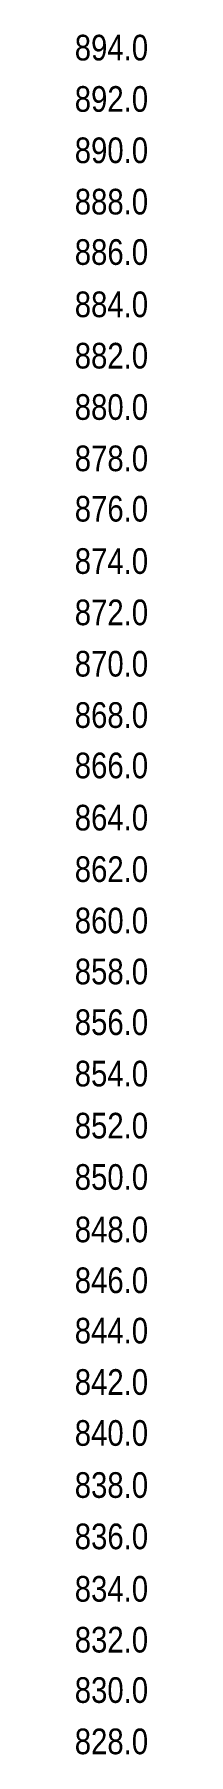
# Model space of a CAD drawing. Extents: x 406232 to 435383, y 6039561 to 6052989.
# Drawn here: x 425641 to 425668, y 6048314 to 6048984 of the extents above; entities that cross this region are included whole.
import ezdxf
from ezdxf.enums import TextEntityAlignment as Align

# ---------------------------------------------------------------- set-up
doc = ezdxf.new("R2010")
doc.units = 0
doc.header["$LTSCALE"] = 5
doc.layers.add('S-T7', color=7, linetype='Continuous')
doc.styles.add('80', font='ARIALN.TTF', dxfattribs={"height": 10})

msp = doc.modelspace()

# ---------------------------------------------------------------- texts
at = {"layer": 'S-T7', "style": '80'}
for s, p in [('894.0', (425668.855, 6048979.081)), ('892.0', (425668.855, 6048959.091)), ('890.0', (425668.855, 6048939.1)), ('888.0', (425668.855, 6048919.109)), ('886.0', (425668.855, 6048899.491)), ('884.0', (425668.855, 6048879.127)), ('882.0', (425668.855, 6048859.136)), ('880.0', (425668.855, 6048839.145)), ('878.0', (425668.855, 6048819.155)), ('876.0', (425668.855, 6048799.536)), ('874.0', (425668.855, 6048779.173)), ('872.0', (425668.855, 6048759.182)), ('870.0', (425668.855, 6048739.191)), ('868.0', (425668.855, 6048719.2)), ('866.0', (425668.855, 6048699.582)), ('864.0', (425668.855, 6048679.263)), ('862.0', (425668.855, 6048659.214)), ('860.0', (425668.855, 6048639.205)), ('858.0', (425668.855, 6048619.355)), ('856.0', (425668.855, 6048599.617)), ('854.0', (425668.855, 6048579.603)), ('852.0', (425668.855, 6048559.335)), ('850.0', (425668.855, 6048539.344)), ('848.0', (425668.855, 6048518.925)), ('846.0', (425668.855, 6048499.121)), ('844.0', (425668.855, 6048479.51)), ('842.0', (425668.855, 6048459.519)), ('840.0', (425668.855, 6048439.667)), ('838.0', (425668.855, 6048419.399)), ('836.0', (425668.855, 6048399.408)), ('834.0', (425668.855, 6048378.989)), ('832.0', (425668.855, 6048359.184)), ('830.0', (425668.855, 6048339.573)), ('828.0', (425668.855, 6048319.583))]:
    msp.add_text(s, height=9.9955, dxfattribs=at).set_placement(p, align=Align.MIDDLE_RIGHT)

doc.saveas('drawing.dxf')
